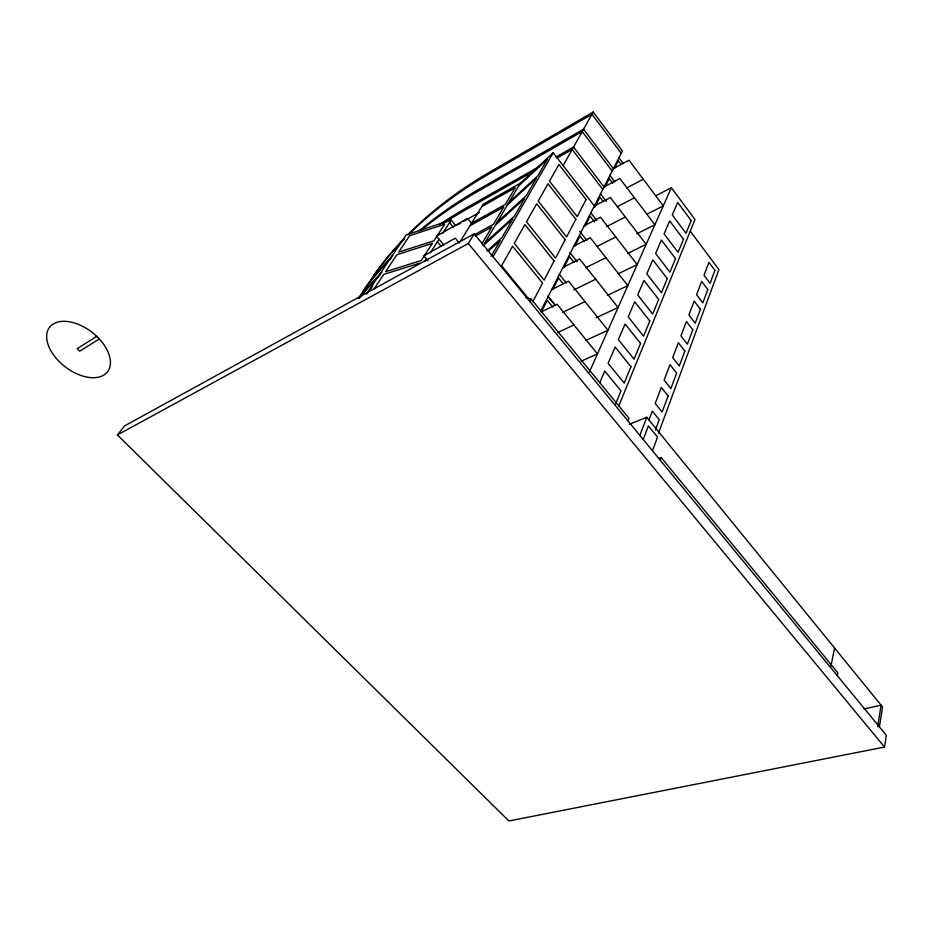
<?xml version="1.0" encoding="UTF-8"?>
<svg xmlns="http://www.w3.org/2000/svg" width="933" height="933" viewBox="0 0 933 933"><rect width="100%" height="100%" fill="white"/><g stroke="black" fill="none" stroke-linecap="round" stroke-linejoin="round"><path stroke-width="1.4" d="M884.542 747.065L886.35 735.344L474.197 233.833L124.555 425.926L117.418 434.941L508.905 820.982L884.542 747.065L468.308 243.501L474.197 233.833M877.65 726.655L881.09 705.185L864.016 708.893M879.376 727.064L882.583 707.016L646.791 417.296L629.402 424.247M837.263 675.62L837.811 672.751L661.147 457.473L658.71 458.383M830.918 666.349L834.557 648.003M660.179 460.144L661.147 457.473M658.511 433.145L718.911 269.555L690.385 231.361M652.517 450.616L657.52 437.064L648.4 425.891L643.28 439.385M655.456 429.996L659.281 419.71L652.295 411.103L648.89 420.06M639.793 435.571L646.791 417.296M627.944 420.911L628.994 418.287L531.204 299.131L525.652 297.464M618.649 406.252L695.015 219.57L671.363 187.708L656.307 195.487M615.57 404.036L620.981 390.915L604.771 371.042L599.721 382.752M589.399 372.045L671.363 187.708M541.502 311.61L547.251 300.321L552.744 307.074M552.698 289.627L558.587 278.069L563.066 283.62M563.824 267.783L569.492 256.657L573.993 262.301M574.798 246.242L579.988 236.061M585.096 226.019L590.099 216.211L594.531 221.891M594.659 207.254L599.849 197.085L603.313 201.563M604.864 187.218L609.249 178.623L612.748 183.195M614.392 168.511L618.322 160.814L620.888 164.196M540.639 311.249L622.428 150.983L593.213 112.018L489.487 172.255A574.343 391.23 12.5 0 0 408.141 234.381M532.813 301.756L542.551 283.084L512.614 246.23L501.557 265.742L528.568 298.618M529.897 301.616L531.204 299.131M563.124 165.561L593.213 112.018M491.05 256.307L500.216 240.539L488.495 251.047M493.067 256.633L553.211 152.744L594.368 205.971L610.369 197.516L646.196 244.318L627.524 253.519M553.211 152.744L520.252 183.288L483.177 245.729L512.73 218.998L501.896 237.635L487.003 251.012M481.906 243.711L491.889 226.964L475.398 235.991M460.051 241.81L483.317 204.117L520.252 183.288M424.69 261.59L426.393 258.919M430.311 252.796L439 239.186M442.767 233.273L451.152 220.141L455.759 225.728M373.562 289.685L383.778 274.384L419.628 263.176M366.482 294.012L406.17 234.894L451.152 220.141M370.343 289.417L372.71 285.883M358.552 297.965L375.812 272.424A574.343 391.23 12.5 0 1 404.351 238.265M366.704 293.65L368.57 291.691M518.771 185.784L547.449 159.228L537.816 175.801L508.893 202.426M507.354 205.015L536.323 178.39L526.305 195.615L497.091 222.299M495.493 224.981L524.754 198.297L514.351 216.211L484.845 242.93M96.705 336.37L77.206 348.65L79.748 351.193L99.271 338.971M539.414 166.412L467.398 207.278A592.875 392.455 13.1 0 0 439.851 224.305M555.835 157.094L573.527 147.052L604.059 186.973L619.85 178.506L654.884 224.76L636.679 233.88M535.472 170.261L465.882 209.692A594.158 392.525 13.2 0 0 442.907 223.652M556.989 158.074L572.174 149.467L602.8 189.446M481.778 206.613L515.249 187.766L505.336 204.409L471.527 223.232L467.573 218.404L436.469 236.166L443.711 244.831M457.007 225.04L460.727 222.952M463.2 221.564L479.317 212.526M469.929 225.809L503.785 206.998L493.499 224.27L474.5 234.696M117.418 434.941L468.308 243.501M626.614 188.034L643.269 179.218M617.284 206.718L634.452 197.773M584.303 225.681L600.525 217.237L637.181 264.599L618.252 273.766M606.66 226.579L625.297 217.016M573.865 246.137L590.297 237.728L627.816 285.65L607.36 295.376M646.592 214.392L663.281 205.901L628.994 160.184L613.413 168.651L583.545 129.209L478.629 189.457A583.44 391.918 12.8 0 0 419.267 230.778M596.91 246.51L615.792 236.97M563.007 267.409L579.661 259.024L618.089 307.517L596.059 317.78M585.516 267.829L605.925 257.695M551.73 289.51L568.605 281.183L607.978 330.247L585.644 340.44M573.702 289.953L595.686 279.235M541.21 311.937L557.094 304.24L597.47 353.899L581.049 361.211M562.739 312.287L585.026 301.639M557.561 332.603L573.935 324.952M428.002 260.832L423.815 255.864L455.257 238.16L459.293 243.035M437.355 241.764L441.297 246.475M449.566 222.625L453.263 227.104M548.779 297.324L555.17 305.184L547.799 296.158M559.1 274.022L566.296 282.944M569.97 252.738L577.189 261.776M579.696 231.291L586.869 240.422M579.999 236.049L584.385 241.635M590.671 212.689L596.805 220.585M600.385 193.667L606.38 201.47M612.188 171.042L582.239 131.541L477.171 191.79A584.676 392 12.9 0 0 421.04 230.334M609.762 175.311L614.824 181.947M621.25 153.28L591.954 114.246L488.064 174.494A575.533 391.335 12.6 0 0 408.572 234.696M618.917 157.759L623.209 163.462M359.858 297.627A594.158 392.525 13.2 0 1 380.197 274.722M362.575 292.006A584.676 392 12.9 0 1 391.242 257.823M364.15 289.685A583.44 391.918 12.8 0 1 392.793 255.49M374.296 274.675A575.533 391.335 12.6 0 1 404.724 238.568M359.053 298.268A592.875 392.455 13.1 0 1 381.807 272.319M668.133 395.965L662.138 412.048L655.211 403.453L661.31 387.44L668.133 395.965M676.647 373.095L670.874 388.583L664.109 380.081L669.976 364.651L676.647 373.095M684.857 351.053L679.294 365.981L672.681 357.572L678.338 342.703L684.857 351.053M692.776 329.792L687.411 344.195L680.938 335.868L686.396 321.523L692.776 329.792M700.426 309.278L695.248 323.18L688.904 314.934L694.175 301.102L700.426 309.278M707.797 289.475L702.806 302.887L696.601 294.735L701.686 281.381L707.797 289.475M714.935 270.337L710.106 283.294L704.018 275.235L708.94 262.325L714.935 270.337M630.965 366.704L624.2 383.09L608.129 363.287L615.15 347.053L630.965 366.704M640.563 343.426L634.067 359.182L618.369 339.6L625.122 323.996L640.563 343.426M649.8 321.022L643.548 336.183L628.224 316.823L634.708 301.802L649.8 321.022M658.686 299.446L652.668 314.059L637.694 294.91L643.945 280.448L658.686 299.446M667.258 278.664L661.462 292.74L646.814 273.812L652.843 259.875L667.258 278.664M675.527 258.616L669.929 272.191L655.607 253.473L661.415 240.038L675.527 258.616M683.492 239.28L678.093 252.377L664.086 233.868L669.696 220.911L683.492 239.28M691.201 220.608L685.977 233.25L672.273 214.952L677.673 202.438L691.201 220.608M554.074 260.972L544.102 280.11L514.27 243.315L524.882 224.573L554.074 260.972M565.165 239.711L555.567 258.114L526.48 221.762L536.685 203.756L565.165 239.711M575.836 219.255L566.599 236.959L538.201 201.061L548.021 183.743L575.836 219.255M586.099 199.557L577.212 216.608L549.49 181.142L558.937 164.476L586.099 199.557M432.341 243.361L421.331 260.505L385.539 271.736L396.91 254.697L432.341 243.361M444.621 224.247L433.997 240.784L398.613 252.143L409.599 235.699L444.621 224.247M98.047 337.629L94.536 334.341A36.527 21.867 37.5 0 0 46.778 334.329A36.527 21.867 37.5 0 0 89.3 377.468A36.527 21.867 37.5 0 0 101.219 341.116L98.047 337.629"/></g></svg>
